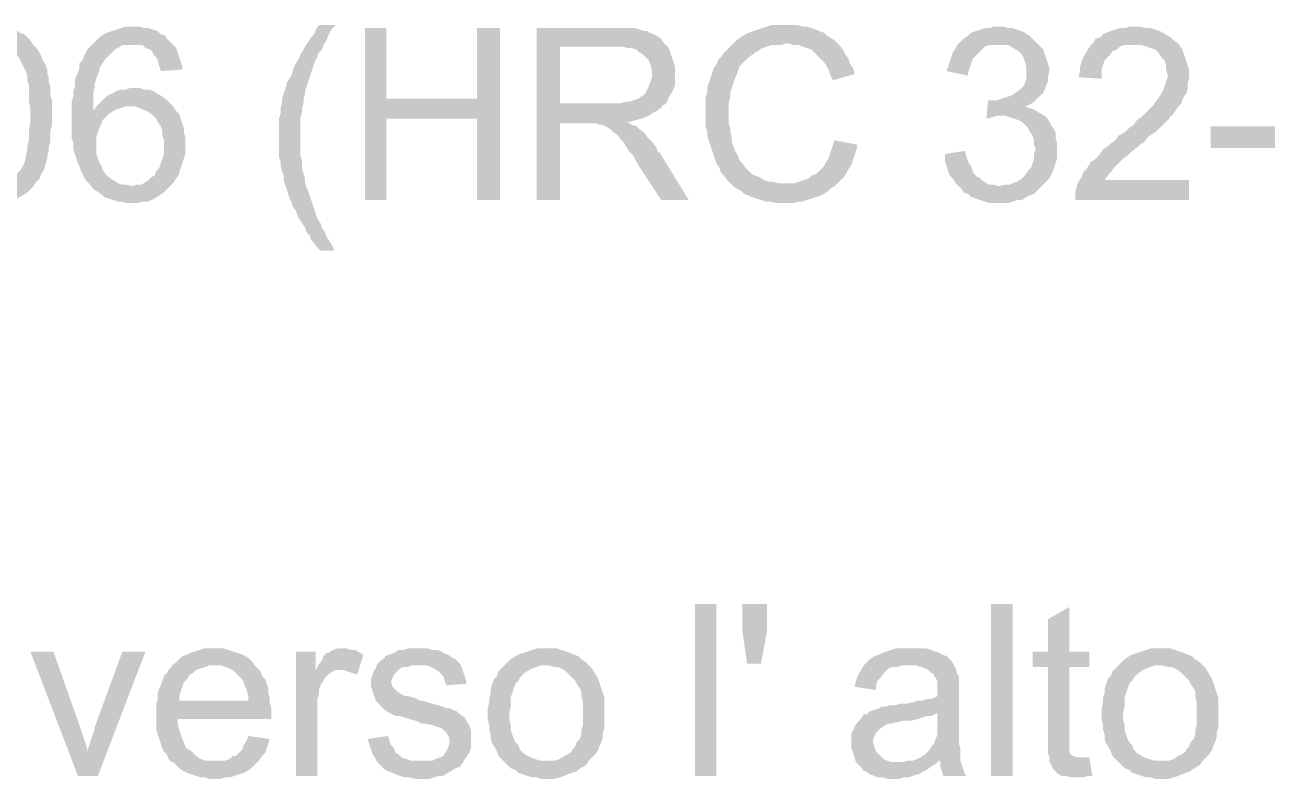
# Model space of a CAD drawing. Header units: millimetres. Extents: x -35.3 to 0.3, y 0.4 to 20.6.
# Drawn here: x -31.191 to -30.513, y 6.045 to 6.454 of the extents above; entities that cross this region are included whole.
import ezdxf

# ---------------------------------------------------------------- set-up
doc = ezdxf.new("R2010")
doc.units = ezdxf.units.MM
doc.layers.add('PDF _Riempimenti solidi', color=7, linetype='Continuous')

msp = doc.modelspace()

# ---------------------------------------------------------------- hatches: boundary and pattern name
at = {"layer": 'PDF _Riempimenti solidi', "transparency": 33554559}
for points in [[(-31.20767, 6.45351), (-31.21017, 6.45351), (-31.2135, 6.45267), (-31.216, 6.45267), (-31.2185, 6.45184), (-31.22017, 6.45017), (-31.22267, 6.44934), (-31.22433, 6.44767), (-31.22517, 6.44767), (-31.22683, 6.44601), (-31.2285, 6.44434), (-31.20767, 6.44351), (-31.20433, 6.44351), (-31.20183, 6.44267), (-31.20017, 6.44184), (-31.19767, 6.44017), (-31.196, 6.43851), (-31.19433, 6.43601), (-31.1935, 6.43434), (-31.19267, 6.43267), (-31.191, 6.42934), (-31.19017, 6.42684), (-31.19017, 6.42434), (-31.18933, 6.42184), (-31.18933, 6.41267), (-31.1885, 6.40934), (-31.1885, 6.40101), (-31.18933, 6.39767), (-31.18933, 6.39184), (-31.19017, 6.38851), (-31.19017, 6.38601), (-31.191, 6.38351), (-31.191, 6.38184), (-31.19183, 6.37934), (-31.19267, 6.37767), (-31.1935, 6.37601), (-31.19433, 6.37517), (-31.19517, 6.37434), (-31.19683, 6.37184), (-31.1985, 6.37017), (-31.201, 6.36851), (-31.20267, 6.36767), (-31.20517, 6.36767), (-31.20767, 6.36684), (-31.22767, 6.36601), (-31.226, 6.36434), (-31.22433, 6.36267), (-31.22183, 6.36184), (-31.22017, 6.36017), (-31.21767, 6.35934), (-31.21517, 6.35851), (-31.21267, 6.35851), (-31.21017, 6.35767), (-31.20433, 6.35767), (-31.20183, 6.35851), (-31.19933, 6.35851), (-31.19683, 6.35934), (-31.19433, 6.36101), (-31.19267, 6.36184), (-31.19017, 6.36351), (-31.1885, 6.36517), (-31.18683, 6.36684), (-31.18517, 6.36934), (-31.1835, 6.37101), (-31.18267, 6.37351), (-31.181, 6.37601), (-31.18017, 6.37934), (-31.17933, 6.38184), (-31.17933, 6.38351), (-31.1785, 6.38601), (-31.1785, 6.38851), (-31.17767, 6.39101), (-31.17767, 6.39684), (-31.17683, 6.39934), (-31.17683, 6.41351), (-31.17767, 6.41601), (-31.17767, 6.42101), (-31.1785, 6.42351), (-31.1785, 6.42601), (-31.17933, 6.42767), (-31.17933, 6.43017), (-31.18017, 6.43267), (-31.18183, 6.43517), (-31.18267, 6.43767), (-31.1835, 6.43934), (-31.18517, 6.44184), (-31.18683, 6.44351), (-31.1885, 6.44601), (-31.19017, 6.44767), (-31.19183, 6.44934), (-31.19433, 6.45017), (-31.19517, 6.45101), (-31.19683, 6.45184), (-31.19933, 6.45267), (-31.20183, 6.45267), (-31.20433, 6.45351)], [(-31.13267, 6.45351), (-31.13683, 6.45351), (-31.14183, 6.45184), (-31.14433, 6.45101), (-31.14683, 6.45017), (-31.1485, 6.44934), (-31.151, 6.44767), (-31.15433, 6.44434), (-31.1335, 6.44351), (-31.12767, 6.44351), (-31.126, 6.44184), (-31.1235, 6.44101), (-31.12183, 6.43934), (-31.12183, 6.43851), (-31.12017, 6.43684), (-31.11933, 6.43517), (-31.1185, 6.43184), (-31.11767, 6.42934), (-31.106, 6.43017), (-31.106, 6.43184), (-31.10933, 6.44184), (-31.11267, 6.44517), (-31.11433, 6.44684), (-31.11517, 6.44851), (-31.11767, 6.44934), (-31.11933, 6.45101), (-31.12183, 6.45184), (-31.12433, 6.45267), (-31.12683, 6.45267), (-31.12933, 6.45351)], [(-31.02267, 6.45434), (-31.03183, 6.45434), (-31.0335, 6.45184), (-31.03433, 6.44934), (-31.036, 6.44767), (-31.03933, 6.44267), (-31.04017, 6.44101), (-31.04183, 6.43851), (-31.04267, 6.43601), (-31.04433, 6.43351), (-31.04517, 6.43184), (-31.046, 6.42934), (-31.04683, 6.42684), (-31.0485, 6.42434), (-31.04933, 6.42267), (-31.04933, 6.42184), (-31.05183, 6.41434), (-31.05183, 6.41184), (-31.05267, 6.40934), (-31.05267, 6.40601), (-31.0535, 6.40351), (-31.0535, 6.38267), (-31.05267, 6.38017), (-31.05267, 6.37767), (-31.051, 6.37267), (-31.051, 6.37017), (-31.05017, 6.36767), (-31.04933, 6.36517), (-31.0485, 6.36267), (-31.04767, 6.36017), (-31.04683, 6.35851), (-31.046, 6.35601), (-31.04433, 6.35351), (-31.0435, 6.35101), (-31.04267, 6.34934), (-31.041, 6.34684), (-31.03933, 6.34434), (-31.0385, 6.34184), (-31.03683, 6.34017), (-31.036, 6.33767), (-31.03433, 6.33601), (-31.03267, 6.33351), (-31.031, 6.33184), (-31.02267, 6.33184), (-31.0235, 6.33184), (-31.02433, 6.33434), (-31.026, 6.33684), (-31.02767, 6.33934), (-31.0285, 6.34184), (-31.03017, 6.34434), (-31.031, 6.34684), (-31.03267, 6.34934), (-31.0335, 6.35184), (-31.03433, 6.35434), (-31.03517, 6.35684), (-31.036, 6.35934), (-31.03767, 6.36434), (-31.0385, 6.36601), (-31.03933, 6.36851), (-31.03933, 6.37101), (-31.04017, 6.37351), (-31.041, 6.37601), (-31.041, 6.38101), (-31.04183, 6.38351), (-31.04183, 6.40434), (-31.041, 6.40684), (-31.041, 6.40934), (-31.04017, 6.41184), (-31.04017, 6.41434), (-31.03933, 6.41684), (-31.03933, 6.41851), (-31.03683, 6.42601), (-31.036, 6.42851), (-31.03517, 6.43101), (-31.03433, 6.43351), (-31.0335, 6.43601), (-31.03267, 6.43601), (-31.03267, 6.43767), (-31.03183, 6.43934), (-31.03017, 6.44101), (-31.02933, 6.44351), (-31.02767, 6.44601), (-31.02683, 6.44851), (-31.02517, 6.45184)], [(-30.99517, 6.45267), (-31.00683, 6.45267), (-31.00683, 6.35934), (-30.99517, 6.35934), (-30.99517, 6.40351), (-30.946, 6.40351), (-30.99517, 6.41434)], [(-30.9335, 6.45267), (-30.946, 6.45267), (-30.946, 6.41434), (-30.99517, 6.41434), (-30.946, 6.40351), (-30.946, 6.35934), (-30.9335, 6.35934)], [(-30.87183, 6.45267), (-30.9135, 6.45267), (-30.9135, 6.35934), (-30.901, 6.35934), (-30.901, 6.40101), (-30.88683, 6.40101), (-30.86433, 6.40184), (-30.86267, 6.40184), (-30.86017, 6.40267), (-30.85683, 6.40351), (-30.85433, 6.40434), (-30.85267, 6.40517), (-30.85017, 6.40684), (-30.8485, 6.40767), (-30.846, 6.40934), (-30.84517, 6.41101), (-30.84433, 6.41101), (-30.901, 6.41184), (-30.901, 6.44267), (-30.871, 6.44267), (-30.84433, 6.44434), (-30.846, 6.44684), (-30.8485, 6.44851), (-30.85017, 6.44934), (-30.85267, 6.45017), (-30.8535, 6.45101), (-30.85517, 6.45101), (-30.85767, 6.45184), (-30.86017, 6.45267), (-30.8685, 6.45267)], [(-30.77767, 6.45434), (-30.786, 6.45434), (-30.7885, 6.45351), (-30.7935, 6.45184), (-30.796, 6.45101), (-30.7985, 6.45017), (-30.80017, 6.44934), (-30.80267, 6.44767), (-30.80517, 6.44601), (-30.80683, 6.44434), (-30.81017, 6.44101), (-30.81183, 6.43934), (-30.8135, 6.43684), (-30.81517, 6.43517), (-30.816, 6.43267), (-30.81683, 6.43184), (-30.81767, 6.43017), (-30.8185, 6.42767), (-30.81933, 6.42517), (-30.82017, 6.42267), (-30.821, 6.42017), (-30.821, 6.41767), (-30.82183, 6.41517), (-30.82183, 6.39934), (-30.821, 6.39684), (-30.821, 6.39434), (-30.82017, 6.39184), (-30.81933, 6.38934), (-30.8185, 6.38684), (-30.81767, 6.38434), (-30.816, 6.37934), (-30.81433, 6.37684), (-30.8135, 6.37434), (-30.81183, 6.37267), (-30.81017, 6.37017), (-30.80683, 6.36684), (-30.77933, 6.36851), (-30.78267, 6.36851), (-30.78517, 6.36934), (-30.78767, 6.36934), (-30.79017, 6.37017), (-30.79267, 6.37184), (-30.79517, 6.37267), (-30.79683, 6.37351), (-30.80017, 6.37684), (-30.80183, 6.37934), (-30.8035, 6.38101), (-30.80433, 6.38351), (-30.806, 6.38601), (-30.806, 6.38684), (-30.80683, 6.38851), (-30.80767, 6.39101), (-30.80767, 6.39351), (-30.8085, 6.39601), (-30.8085, 6.39851), (-30.80933, 6.40101), (-30.80933, 6.41184), (-30.8085, 6.41517), (-30.8085, 6.41767), (-30.80683, 6.42267), (-30.806, 6.42517), (-30.80517, 6.42684), (-30.80433, 6.42934), (-30.8035, 6.43184), (-30.80017, 6.43517), (-30.7985, 6.43684), (-30.796, 6.43851), (-30.79517, 6.43934), (-30.7935, 6.44017), (-30.791, 6.44184), (-30.7885, 6.44267), (-30.786, 6.44351), (-30.781, 6.44351), (-30.77767, 6.44434), (-30.75017, 6.44434), (-30.75183, 6.44601), (-30.75433, 6.44767), (-30.756, 6.44851), (-30.75767, 6.45017), (-30.76017, 6.45101), (-30.76183, 6.45184), (-30.76683, 6.45351), (-30.76933, 6.45351), (-30.77183, 6.45434), (-30.77517, 6.45434)], [(-30.66267, 6.45351), (-30.66517, 6.45351), (-30.66767, 6.45267), (-30.67017, 6.45267), (-30.67517, 6.45101), (-30.67767, 6.45017), (-30.67933, 6.44851), (-30.68183, 6.44684), (-30.6835, 6.44517), (-30.66267, 6.44351), (-30.65767, 6.44351), (-30.656, 6.44267), (-30.6535, 6.44101), (-30.65183, 6.44017), (-30.65017, 6.43851), (-30.64933, 6.43684), (-30.64767, 6.43184), (-30.64767, 6.42517), (-30.6485, 6.42267), (-30.64933, 6.42101), (-30.651, 6.41934), (-30.6535, 6.41767), (-30.65433, 6.41684), (-30.656, 6.41601), (-30.661, 6.41434), (-30.6635, 6.41351), (-30.666, 6.41351), (-30.6435, 6.41267), (-30.64017, 6.41601), (-30.6385, 6.41767), (-30.63767, 6.41934), (-30.63683, 6.42184), (-30.636, 6.42351), (-30.636, 6.42601), (-30.63517, 6.42934), (-30.63517, 6.43101), (-30.63683, 6.43601), (-30.63767, 6.43851), (-30.6385, 6.44101), (-30.63933, 6.44184), (-30.641, 6.44351), (-30.64433, 6.44684), (-30.646, 6.44851), (-30.6485, 6.45017), (-30.65017, 6.45101), (-30.65517, 6.45267), (-30.65767, 6.45267), (-30.66017, 6.45351)], [(-30.5885, 6.45351), (-30.591, 6.45351), (-30.59433, 6.45267), (-30.59683, 6.45267), (-30.59933, 6.45184), (-30.60183, 6.45101), (-30.60433, 6.45017), (-30.606, 6.44934), (-30.60767, 6.44767), (-30.61017, 6.44684), (-30.611, 6.44517), (-30.61267, 6.44351), (-30.61433, 6.44101), (-30.61517, 6.43934), (-30.61683, 6.43684), (-30.6185, 6.43184), (-30.6185, 6.42934), (-30.61933, 6.42601), (-30.60683, 6.42517), (-30.60683, 6.43017), (-30.60517, 6.43517), (-30.60183, 6.43851), (-30.601, 6.44017), (-30.5985, 6.44101), (-30.59683, 6.44267), (-30.59433, 6.44351), (-30.5885, 6.44351), (-30.56517, 6.44434), (-30.56767, 6.44601), (-30.56933, 6.44767), (-30.571, 6.44851), (-30.5735, 6.45017), (-30.57517, 6.45101), (-30.57767, 6.45184), (-30.58017, 6.45267), (-30.58267, 6.45267), (-30.586, 6.45351)], [(-31.15433, 6.44434), (-31.15767, 6.44101), (-31.1585, 6.43934), (-31.15933, 6.43767), (-31.16017, 6.43517), (-31.16183, 6.43351), (-31.16183, 6.43101), (-31.16267, 6.42851), (-31.1635, 6.42684), (-31.16433, 6.42434), (-31.16433, 6.42101), (-31.16517, 6.41851), (-31.16517, 6.41601), (-31.166, 6.41267), (-31.166, 6.39267), (-31.16517, 6.39017), (-31.16517, 6.38684), (-31.16433, 6.38434), (-31.16267, 6.37934), (-31.16183, 6.37767), (-31.161, 6.37517), (-31.16017, 6.37351), (-31.15933, 6.37184), (-31.1585, 6.37017), (-31.156, 6.36767), (-31.15433, 6.36517), (-31.15267, 6.36434), (-31.15017, 6.36267), (-31.1485, 6.36101), (-31.1435, 6.35934), (-31.141, 6.35851), (-31.1385, 6.35851), (-31.136, 6.35767), (-31.13017, 6.35767), (-31.12767, 6.35851), (-31.12517, 6.35851), (-31.12267, 6.35934), (-31.121, 6.36017), (-31.116, 6.36351), (-31.11433, 6.36517), (-31.11267, 6.36684), (-31.1335, 6.36684), (-31.136, 6.36767), (-31.1385, 6.36767), (-31.141, 6.36851), (-31.1435, 6.37017), (-31.146, 6.37184), (-31.14767, 6.37351), (-31.14933, 6.37601), (-31.15017, 6.37851), (-31.151, 6.37934), (-31.15183, 6.38184), (-31.15267, 6.38434), (-31.15267, 6.39351), (-31.15183, 6.39601), (-31.151, 6.39851), (-31.15017, 6.40017), (-31.14933, 6.40267), (-31.14767, 6.40434), (-31.146, 6.40601), (-31.1435, 6.40767), (-31.15433, 6.40767), (-31.15433, 6.41767), (-31.1535, 6.42101), (-31.1535, 6.42267), (-31.15267, 6.42517), (-31.15183, 6.42767), (-31.151, 6.42934), (-31.151, 6.43101), (-31.14767, 6.43601), (-31.14433, 6.43934), (-31.14267, 6.44101), (-31.141, 6.44184), (-31.1385, 6.44351), (-31.1335, 6.44351)], [(-30.84433, 6.44434), (-30.871, 6.44267), (-30.86683, 6.44267), (-30.86433, 6.44184), (-30.86183, 6.44184), (-30.85933, 6.44101), (-30.85767, 6.43934), (-30.856, 6.43851), (-30.85267, 6.43517), (-30.851, 6.43017), (-30.851, 6.42601), (-30.85267, 6.42101), (-30.8535, 6.41934), (-30.85433, 6.41767), (-30.856, 6.41601), (-30.8585, 6.41434), (-30.8635, 6.41267), (-30.86517, 6.41267), (-30.8685, 6.41184), (-30.901, 6.41184), (-30.84433, 6.41101), (-30.84267, 6.41267), (-30.84183, 6.41517), (-30.84017, 6.41767), (-30.83933, 6.41934), (-30.8385, 6.42184), (-30.8385, 6.43184), (-30.83933, 6.43434), (-30.84017, 6.43684), (-30.841, 6.43934), (-30.84183, 6.44184), (-30.84267, 6.44267)], [(-30.75017, 6.44434), (-30.77767, 6.44434), (-30.77683, 6.44434), (-30.77433, 6.44351), (-30.771, 6.44351), (-30.76933, 6.44267), (-30.76683, 6.44184), (-30.76433, 6.44101), (-30.76267, 6.43934), (-30.761, 6.43767), (-30.75767, 6.43434), (-30.756, 6.43184), (-30.75517, 6.43017), (-30.75433, 6.42767), (-30.75267, 6.42434), (-30.741, 6.42767), (-30.741, 6.42851), (-30.74183, 6.43101), (-30.7435, 6.43351), (-30.74433, 6.43601), (-30.746, 6.43851), (-30.74683, 6.44017), (-30.7485, 6.44267)], [(-30.6835, 6.44517), (-30.68517, 6.44351), (-30.686, 6.44184), (-30.68767, 6.43934), (-30.6885, 6.43684), (-30.691, 6.42934), (-30.67933, 6.42684), (-30.67933, 6.42851), (-30.6785, 6.43101), (-30.67683, 6.43601), (-30.67517, 6.43767), (-30.67183, 6.44101), (-30.67017, 6.44267), (-30.66767, 6.44351), (-30.66267, 6.44351)], [(-30.56517, 6.44434), (-30.5885, 6.44351), (-30.58517, 6.44351), (-30.58017, 6.44184), (-30.57767, 6.44101), (-30.576, 6.43934), (-30.57433, 6.43684), (-30.57267, 6.43517), (-30.57183, 6.43267), (-30.57183, 6.43017), (-30.571, 6.42767), (-30.571, 6.42601), (-30.5735, 6.41851), (-30.57517, 6.41601), (-30.57683, 6.41351), (-30.57767, 6.41267), (-30.5785, 6.41101), (-30.58183, 6.40767), (-30.5835, 6.40601), (-30.58517, 6.40434), (-30.58767, 6.40267), (-30.58933, 6.40017), (-30.59183, 6.39851), (-30.59433, 6.39601), (-30.59767, 6.39434), (-30.59933, 6.39184), (-30.60183, 6.39017), (-30.6035, 6.38851), (-30.606, 6.38684), (-30.60767, 6.38434), (-30.60933, 6.38267), (-30.611, 6.38101), (-30.61267, 6.38017), (-30.6135, 6.37851), (-30.61517, 6.37601), (-30.61683, 6.37434), (-30.61767, 6.37184), (-30.61933, 6.36934), (-30.62017, 6.36767), (-30.62017, 6.36684), (-30.621, 6.36434), (-30.621, 6.35934), (-30.55933, 6.35934), (-30.55933, 6.37017), (-30.60517, 6.37017), (-30.6035, 6.37267), (-30.60183, 6.37434), (-30.60017, 6.37684), (-30.5985, 6.37851), (-30.59517, 6.38184), (-30.59267, 6.38351), (-30.59017, 6.38601), (-30.58683, 6.38851), (-30.586, 6.38934), (-30.5835, 6.39101), (-30.58183, 6.39351), (-30.57933, 6.39517), (-30.57683, 6.39684), (-30.57517, 6.39851), (-30.5735, 6.40017), (-30.57017, 6.40351), (-30.56933, 6.40517), (-30.5685, 6.40517), (-30.56683, 6.40767), (-30.56517, 6.41017), (-30.5635, 6.41184), (-30.56267, 6.41434), (-30.56183, 6.41601), (-30.561, 6.41684), (-30.56017, 6.41934), (-30.56017, 6.42267), (-30.55933, 6.42517), (-30.55933, 6.43017), (-30.561, 6.43517), (-30.56183, 6.43767), (-30.56267, 6.44017), (-30.5635, 6.44184)], [(-31.13183, 6.42017), (-31.13433, 6.42017), (-31.13683, 6.41934), (-31.13933, 6.41934), (-31.14183, 6.41851), (-31.14433, 6.41684), (-31.14517, 6.41684), (-31.14767, 6.41517), (-31.151, 6.41184), (-31.15267, 6.41017), (-31.15433, 6.40767), (-31.1435, 6.40767), (-31.14183, 6.40851), (-31.13683, 6.41017), (-31.13433, 6.41017), (-31.11267, 6.41184), (-31.11517, 6.41434), (-31.11767, 6.41601), (-31.11933, 6.41684), (-31.12183, 6.41851), (-31.12433, 6.41934), (-31.12683, 6.41934), (-31.12933, 6.42017)], [(-31.11267, 6.41184), (-31.13433, 6.41017), (-31.13183, 6.41017), (-31.12933, 6.40934), (-31.12767, 6.40851), (-31.12517, 6.40767), (-31.12267, 6.40601), (-31.12017, 6.40351), (-31.11933, 6.40184), (-31.11767, 6.39934), (-31.11683, 6.39684), (-31.11683, 6.39434), (-31.116, 6.39184), (-31.116, 6.38434), (-31.11683, 6.38184), (-31.11767, 6.37934), (-31.1185, 6.37684), (-31.12017, 6.37517), (-31.121, 6.37267), (-31.12267, 6.37184), (-31.12433, 6.37017), (-31.12683, 6.36851), (-31.1285, 6.36767), (-31.131, 6.36767), (-31.1335, 6.36684), (-31.11267, 6.36684), (-31.111, 6.36851), (-31.10933, 6.37101), (-31.10767, 6.37351), (-31.10767, 6.37434), (-31.10517, 6.38184), (-31.10433, 6.38434), (-31.10433, 6.39351), (-31.10517, 6.39601), (-31.10517, 6.39851), (-31.10767, 6.40601), (-31.10933, 6.40767), (-31.111, 6.41017)], [(-30.6685, 6.41351), (-30.66933, 6.40351), (-30.666, 6.40434), (-30.6635, 6.40517), (-30.661, 6.40517), (-30.63933, 6.40601), (-30.641, 6.40684), (-30.6435, 6.40851), (-30.6485, 6.41017), (-30.646, 6.41101), (-30.6435, 6.41267), (-30.666, 6.41351)], [(-30.86433, 6.40184), (-30.88683, 6.40101), (-30.88183, 6.40101), (-30.87933, 6.40017), (-30.8785, 6.40017), (-30.876, 6.39934), (-30.8735, 6.39767), (-30.87183, 6.39601), (-30.86933, 6.39434), (-30.86767, 6.39184), (-30.866, 6.39017), (-30.86517, 6.38851), (-30.8635, 6.38601), (-30.86183, 6.38434), (-30.86017, 6.38184), (-30.8585, 6.37851), (-30.846, 6.35934), (-30.831, 6.35934), (-30.84683, 6.38517), (-30.84767, 6.38517), (-30.8485, 6.38767), (-30.85017, 6.39017), (-30.85183, 6.39184), (-30.8535, 6.39351), (-30.85517, 6.39601), (-30.85767, 6.39767), (-30.85933, 6.39934), (-30.86183, 6.40017)], [(-30.63933, 6.40601), (-30.661, 6.40517), (-30.65933, 6.40517), (-30.65683, 6.40434), (-30.65433, 6.40351), (-30.65183, 6.40267), (-30.65017, 6.40184), (-30.64683, 6.39851), (-30.646, 6.39684), (-30.64433, 6.39434), (-30.6435, 6.39184), (-30.6435, 6.38934), (-30.64267, 6.38684), (-30.6435, 6.38434), (-30.6435, 6.38184), (-30.64433, 6.37934), (-30.64517, 6.37684), (-30.64683, 6.37517), (-30.6485, 6.37267), (-30.65017, 6.37101), (-30.65267, 6.36934), (-30.65517, 6.36851), (-30.65683, 6.36767), (-30.65933, 6.36767), (-30.66267, 6.36684), (-30.68433, 6.36684), (-30.68267, 6.36517), (-30.68183, 6.36351), (-30.67933, 6.36267), (-30.67767, 6.36101), (-30.67517, 6.36017), (-30.67017, 6.35851), (-30.66767, 6.35767), (-30.65767, 6.35767), (-30.65517, 6.35851), (-30.65267, 6.35934), (-30.65017, 6.35934), (-30.64767, 6.36101), (-30.646, 6.36184), (-30.6435, 6.36267), (-30.64183, 6.36434), (-30.64017, 6.36601), (-30.63933, 6.36684), (-30.63767, 6.36851), (-30.636, 6.37017), (-30.63433, 6.37267), (-30.6335, 6.37434), (-30.63267, 6.37684), (-30.63183, 6.37934), (-30.631, 6.38184), (-30.631, 6.39017), (-30.63183, 6.39351), (-30.63183, 6.39601), (-30.63267, 6.39767), (-30.63433, 6.40017), (-30.63517, 6.40184), (-30.63683, 6.40434)], [(-30.51267, 6.38767), (-30.51267, 6.39934), (-30.54767, 6.39934), (-30.54767, 6.38767)], [(-30.75183, 6.39184), (-30.7535, 6.38684), (-30.75433, 6.38434), (-30.75517, 6.38184), (-30.75683, 6.37934), (-30.75767, 6.37767), (-30.76183, 6.37351), (-30.76433, 6.37267), (-30.766, 6.37101), (-30.7685, 6.37017), (-30.7735, 6.36851), (-30.77933, 6.36851), (-30.80683, 6.36684), (-30.80433, 6.36517), (-30.80267, 6.36434), (-30.801, 6.36267), (-30.7985, 6.36184), (-30.79683, 6.36101), (-30.79433, 6.36017), (-30.78933, 6.35851), (-30.78683, 6.35851), (-30.7835, 6.35767), (-30.77433, 6.35767), (-30.77183, 6.35851), (-30.76933, 6.35851), (-30.76683, 6.35934), (-30.76183, 6.36101), (-30.75933, 6.36184), (-30.75767, 6.36267), (-30.75517, 6.36434), (-30.7535, 6.36601), (-30.75183, 6.36684), (-30.7485, 6.37017), (-30.74683, 6.37184), (-30.74517, 6.37434), (-30.74433, 6.37601), (-30.74267, 6.37851), (-30.74183, 6.38101), (-30.741, 6.38351), (-30.74017, 6.38601), (-30.73933, 6.38934)], [(-30.681, 6.38601), (-30.69183, 6.38434), (-30.69183, 6.38017), (-30.68933, 6.37267), (-30.68767, 6.37101), (-30.686, 6.36851), (-30.68433, 6.36684), (-30.66267, 6.36684), (-30.66517, 6.36767), (-30.66767, 6.36767), (-30.66933, 6.36851), (-30.67183, 6.37017), (-30.6735, 6.37184), (-30.67433, 6.37184), (-30.676, 6.37351), (-30.67683, 6.37517), (-30.67767, 6.37767), (-30.67933, 6.38017), (-30.68017, 6.38267)], [(-30.816, 6.04684), (-30.816, 6.14017), (-30.82767, 6.14017), (-30.82767, 6.04684)], [(-30.79933, 6.10767), (-30.80183, 6.12517), (-30.80183, 6.14017), (-30.7885, 6.14017), (-30.7885, 6.12517), (-30.79183, 6.10767)], [(-30.65517, 6.04684), (-30.65517, 6.14017), (-30.66684, 6.14017), (-30.66684, 6.04684)], [(-30.62433, 6.13851), (-30.636, 6.13184), (-30.636, 6.11434), (-30.64433, 6.11434), (-30.64433, 6.10601), (-30.636, 6.10601), (-30.636, 6.05934), (-30.63517, 6.05684), (-30.6185, 6.05684), (-30.62017, 6.05684), (-30.62183, 6.05767), (-30.62267, 6.05767), (-30.62433, 6.05934), (-30.62433, 6.10601), (-30.6135, 6.10601), (-30.6135, 6.11434), (-30.62433, 6.11434)], [(-31.0885, 6.11601), (-31.09433, 6.11601), (-31.09683, 6.11517), (-31.09933, 6.11434), (-31.10183, 6.11351), (-31.1035, 6.11267), (-31.106, 6.11184), (-31.10933, 6.10851), (-31.11183, 6.10684), (-31.08517, 6.10684), (-31.08017, 6.10517), (-31.07767, 6.10351), (-31.07433, 6.10017), (-31.0735, 6.09934), (-31.07267, 6.09767), (-31.07183, 6.09517), (-31.071, 6.09351), (-31.07017, 6.09017), (-31.07017, 6.08767), (-31.10767, 6.08767), (-31.0585, 6.08684), (-31.0585, 6.08934), (-31.05933, 6.09184), (-31.05933, 6.09434), (-31.06017, 6.09684), (-31.061, 6.09934), (-31.06267, 6.10101), (-31.0635, 6.10351), (-31.06683, 6.10684), (-31.06767, 6.10851), (-31.06933, 6.11017), (-31.07183, 6.11184), (-31.0735, 6.11267), (-31.0785, 6.11434), (-31.081, 6.11517), (-31.0835, 6.11601), (-31.086, 6.11601)], [(-31.01933, 6.11601), (-31.02183, 6.11601), (-31.02433, 6.11517), (-31.02683, 6.11351), (-31.02767, 6.11351), (-31.02933, 6.11184), (-31.03017, 6.10934), (-31.03183, 6.10767), (-31.0335, 6.10434), (-31.0185, 6.10434), (-31.016, 6.10351), (-31.011, 6.10184), (-31.00767, 6.11267), (-31.00933, 6.11351), (-31.01183, 6.11517), (-31.01433, 6.11517), (-31.01683, 6.11601)], [(-30.9785, 6.11601), (-30.9835, 6.11601), (-30.986, 6.11517), (-30.9885, 6.11517), (-30.991, 6.11351), (-30.996, 6.11184), (-30.996, 6.11101), (-30.9985, 6.10934), (-31.00017, 6.10767), (-30.97767, 6.10684), (-30.9735, 6.10684), (-30.971, 6.10601), (-30.96933, 6.10517), (-30.96683, 6.10351), (-30.966, 6.10267), (-30.96433, 6.10101), (-30.9635, 6.09851), (-30.96267, 6.09601), (-30.95183, 6.09684), (-30.95183, 6.09851), (-30.95267, 6.10101), (-30.95433, 6.10601), (-30.95517, 6.10767), (-30.956, 6.10851), (-30.95767, 6.11017), (-30.95933, 6.11101), (-30.96183, 6.11267), (-30.96433, 6.11351), (-30.96517, 6.11434), (-30.96767, 6.11517), (-30.97017, 6.11517), (-30.97267, 6.11601), (-30.97517, 6.11601)], [(-30.9085, 6.11601), (-30.9135, 6.11601), (-30.916, 6.11517), (-30.9185, 6.11434), (-30.921, 6.11351), (-30.9235, 6.11267), (-30.92517, 6.11184), (-30.92767, 6.11017), (-30.92933, 6.10851), (-30.931, 6.10684), (-30.90767, 6.10684), (-30.90433, 6.10601), (-30.90267, 6.10601), (-30.90017, 6.10517), (-30.89767, 6.10351), (-30.89433, 6.10017), (-30.89267, 6.09851), (-30.89183, 6.09684), (-30.89017, 6.09434), (-30.88933, 6.09267), (-30.88933, 6.09017), (-30.8885, 6.08684), (-30.8885, 6.07434), (-30.88933, 6.07184), (-30.88933, 6.06934), (-30.89017, 6.06684), (-30.89183, 6.06517), (-30.89267, 6.06267), (-30.89433, 6.06101), (-30.89433, 6.06017), (-30.89683, 6.05851), (-30.8985, 6.05767), (-30.901, 6.05601), (-30.9035, 6.05517), (-30.9085, 6.05517), (-30.931, 6.05434), (-30.92933, 6.05267), (-30.92767, 6.05101), (-30.92517, 6.05017), (-30.9235, 6.04851), (-30.921, 6.04767), (-30.9185, 6.04684), (-30.916, 6.04601), (-30.9135, 6.04601), (-30.911, 6.04517), (-30.90433, 6.04517), (-30.901, 6.04601), (-30.8985, 6.04684), (-30.89683, 6.04767), (-30.89433, 6.04851), (-30.89183, 6.04934), (-30.891, 6.05017), (-30.8885, 6.05184), (-30.88683, 6.05267), (-30.88517, 6.05517), (-30.8835, 6.05684), (-30.88183, 6.05851), (-30.88017, 6.06101), (-30.87933, 6.06351), (-30.8785, 6.06517), (-30.87767, 6.06767), (-30.87767, 6.07017), (-30.87683, 6.07267), (-30.87683, 6.08934), (-30.8785, 6.09434), (-30.87933, 6.09684), (-30.88017, 6.09934), (-30.881, 6.10101), (-30.88267, 6.10351), (-30.8835, 6.10517), (-30.88683, 6.10851), (-30.88933, 6.11017), (-30.891, 6.11184), (-30.8935, 6.11267), (-30.89517, 6.11351), (-30.89767, 6.11434), (-30.90017, 6.11517), (-30.90267, 6.11601), (-30.90517, 6.11601)], [(-30.71017, 6.11601), (-30.7185, 6.11601), (-30.721, 6.11517), (-30.7235, 6.11434), (-30.726, 6.11351), (-30.72767, 6.11267), (-30.73017, 6.11184), (-30.73267, 6.11017), (-30.73433, 6.10851), (-30.736, 6.10684), (-30.70767, 6.10684), (-30.70517, 6.10601), (-30.70267, 6.10517), (-30.701, 6.10434), (-30.69933, 6.10267), (-30.6985, 6.10267), (-30.69767, 6.10101), (-30.696, 6.09851), (-30.696, 6.09017), (-30.69933, 6.08851), (-30.70183, 6.08851), (-30.70433, 6.08767), (-30.70683, 6.08767), (-30.70933, 6.08684), (-30.71267, 6.08601), (-30.716, 6.08601), (-30.71933, 6.08517), (-30.72183, 6.08517), (-30.72433, 6.08434), (-30.72683, 6.08434), (-30.72767, 6.08351), (-30.73017, 6.08267), (-30.73267, 6.08184), (-30.696, 6.08101), (-30.696, 6.06934), (-30.69683, 6.06684), (-30.69767, 6.06517), (-30.69767, 6.06434), (-30.69933, 6.06267), (-30.701, 6.06017), (-30.70267, 6.05851), (-30.70517, 6.05684), (-30.70683, 6.05601), (-30.70933, 6.05517), (-30.69517, 6.05517), (-30.69433, 6.05434), (-30.69433, 6.05184), (-30.6935, 6.04934), (-30.69267, 6.04684), (-30.68017, 6.04684), (-30.681, 6.04767), (-30.68183, 6.05017), (-30.68267, 6.05267), (-30.6835, 6.05517), (-30.6835, 6.06184), (-30.68433, 6.06434), (-30.68433, 6.10101), (-30.68517, 6.10184), (-30.686, 6.10517), (-30.68683, 6.10684), (-30.6885, 6.10934), (-30.691, 6.11184), (-30.6935, 6.11267), (-30.696, 6.11434), (-30.69767, 6.11434), (-30.69933, 6.11517), (-30.70183, 6.11601), (-30.70767, 6.11601)], [(-30.57517, 6.11601), (-30.58017, 6.11601), (-30.58267, 6.11517), (-30.58517, 6.11434), (-30.58767, 6.11351), (-30.59017, 6.11267), (-30.59183, 6.11184), (-30.59433, 6.11017), (-30.596, 6.10851), (-30.59767, 6.10684), (-30.57433, 6.10684), (-30.571, 6.10601), (-30.56933, 6.10601), (-30.56683, 6.10517), (-30.56433, 6.10351), (-30.561, 6.10017), (-30.55933, 6.09851), (-30.5585, 6.09684), (-30.55683, 6.09434), (-30.556, 6.09267), (-30.556, 6.09017), (-30.55517, 6.08684), (-30.55517, 6.07434), (-30.556, 6.07184), (-30.556, 6.06934), (-30.55683, 6.06684), (-30.5585, 6.06517), (-30.55933, 6.06267), (-30.561, 6.06101), (-30.561, 6.06017), (-30.5635, 6.05851), (-30.56517, 6.05767), (-30.56767, 6.05601), (-30.57017, 6.05517), (-30.57517, 6.05517), (-30.59767, 6.05434), (-30.596, 6.05267), (-30.59433, 6.05101), (-30.59183, 6.05017), (-30.59017, 6.04851), (-30.58767, 6.04767), (-30.58517, 6.04684), (-30.58267, 6.04601), (-30.58017, 6.04601), (-30.57767, 6.04517), (-30.571, 6.04517), (-30.56767, 6.04601), (-30.56517, 6.04684), (-30.5635, 6.04767), (-30.561, 6.04851), (-30.5585, 6.04934), (-30.55767, 6.05017), (-30.55517, 6.05184), (-30.5535, 6.05267), (-30.55183, 6.05517), (-30.55017, 6.05684), (-30.5485, 6.05851), (-30.54683, 6.06101), (-30.546, 6.06351), (-30.54517, 6.06517), (-30.54433, 6.06767), (-30.54433, 6.07017), (-30.5435, 6.07267), (-30.5435, 6.08934), (-30.54517, 6.09434), (-30.546, 6.09684), (-30.54683, 6.09934), (-30.54767, 6.10101), (-30.54933, 6.10351), (-30.55017, 6.10517), (-30.5535, 6.10851), (-30.556, 6.11017), (-30.55767, 6.11184), (-30.56017, 6.11267), (-30.56183, 6.11351), (-30.56433, 6.11434), (-30.56683, 6.11517), (-30.56933, 6.11601), (-30.57183, 6.11601)], [(-31.176, 6.11434), (-31.1885, 6.11434), (-31.16267, 6.04684), (-31.15767, 6.06017), (-31.15767, 6.06184), (-31.1585, 6.06434), (-31.15933, 6.06684), (-31.16017, 6.06934), (-31.161, 6.07184), (-31.16183, 6.07434)], [(-31.126, 6.11434), (-31.1385, 6.11434), (-31.1535, 6.07351), (-31.1535, 6.07267), (-31.15767, 6.06017), (-31.16267, 6.04684), (-31.15183, 6.04684)], [(-31.0335, 6.11434), (-31.04433, 6.11434), (-31.04433, 6.04684), (-31.03267, 6.04684), (-31.03267, 6.08851), (-31.03183, 6.09101), (-31.03183, 6.09351), (-31.031, 6.09601), (-31.02933, 6.09851), (-31.0285, 6.10017), (-31.02683, 6.10184), (-31.02433, 6.10351), (-31.02267, 6.10434), (-31.01933, 6.10434), (-31.0335, 6.10434)], [(-31.11183, 6.10684), (-31.11183, 6.10601), (-31.1135, 6.10434), (-31.11433, 6.10267), (-31.116, 6.10101), (-31.11683, 6.09851), (-31.11767, 6.09601), (-31.1185, 6.09434), (-31.11933, 6.09184), (-31.11933, 6.08851), (-31.12017, 6.08601), (-31.12017, 6.07184), (-31.11933, 6.06934), (-31.1185, 6.06684), (-31.11767, 6.06434), (-31.11683, 6.06184), (-31.116, 6.06017), (-31.11433, 6.05851), (-31.1135, 6.05601), (-31.11183, 6.05434), (-31.08767, 6.05517), (-31.0935, 6.05517), (-31.096, 6.05601), (-31.0985, 6.05767), (-31.10183, 6.06101), (-31.10267, 6.06101), (-31.10433, 6.06267), (-31.10517, 6.06517), (-31.106, 6.06684), (-31.10767, 6.07184), (-31.1085, 6.07517), (-31.1085, 6.07767), (-31.05767, 6.07767), (-31.05767, 6.08351), (-31.0585, 6.08684), (-31.10767, 6.08767), (-31.10767, 6.09017), (-31.10683, 6.09267), (-31.106, 6.09517), (-31.10517, 6.09767), (-31.1035, 6.09934), (-31.10183, 6.10184), (-31.10017, 6.10267), (-31.0985, 6.10434), (-31.096, 6.10517), (-31.091, 6.10684), (-31.0885, 6.10684)], [(-31.00017, 6.10767), (-31.001, 6.10517), (-31.00183, 6.10434), (-31.0035, 6.09934), (-31.0035, 6.09517), (-31.00267, 6.09267), (-31.001, 6.08767), (-30.99767, 6.08434), (-30.996, 6.08267), (-30.9935, 6.08101), (-30.99183, 6.08017), (-30.99017, 6.07934), (-30.98767, 6.07934), (-30.98267, 6.07767), (-30.97933, 6.07684), (-30.976, 6.07517), (-30.9735, 6.07517), (-30.97017, 6.07434), (-30.96767, 6.07351), (-30.96517, 6.07267), (-30.96433, 6.07184), (-30.96267, 6.07017), (-30.961, 6.06767), (-30.961, 6.06434), (-30.96183, 6.06184), (-30.96267, 6.06017), (-30.96433, 6.05767), (-30.966, 6.05684), (-30.9685, 6.05601), (-30.97017, 6.05517), (-30.976, 6.05517), (-31.00017, 6.05434), (-30.9985, 6.05267), (-30.996, 6.05017), (-30.99433, 6.04934), (-30.99183, 6.04851), (-30.99017, 6.04767), (-30.98767, 6.04684), (-30.98517, 6.04601), (-30.98267, 6.04601), (-30.97933, 6.04517), (-30.97183, 6.04517), (-30.96933, 6.04601), (-30.96683, 6.04684), (-30.96433, 6.04684), (-30.96183, 6.04851), (-30.96017, 6.04934), (-30.95767, 6.05101), (-30.95517, 6.05184), (-30.9535, 6.05434), (-30.95267, 6.05601), (-30.95183, 6.05684), (-30.95017, 6.05934), (-30.94933, 6.06184), (-30.94933, 6.07184), (-30.95017, 6.07434), (-30.95183, 6.07684), (-30.95267, 6.07851), (-30.95517, 6.08017), (-30.95683, 6.08184), (-30.95933, 6.08267), (-30.96017, 6.08351), (-30.96267, 6.08351), (-30.96433, 6.08434), (-30.96683, 6.08517), (-30.97017, 6.08601), (-30.97267, 6.08684), (-30.976, 6.08767), (-30.97683, 6.08767), (-30.98017, 6.08934), (-30.9835, 6.09017), (-30.98517, 6.09017), (-30.98683, 6.09101), (-30.98933, 6.09267), (-30.991, 6.09434), (-30.99183, 6.09517), (-30.99267, 6.09767), (-30.99183, 6.10017), (-30.991, 6.10184), (-30.98767, 6.10517), (-30.986, 6.10601), (-30.9835, 6.10601), (-30.981, 6.10684), (-30.97767, 6.10684)], [(-30.931, 6.10684), (-30.93267, 6.10517), (-30.93433, 6.10351), (-30.93517, 6.10101), (-30.93683, 6.09934), (-30.93767, 6.09684), (-30.9385, 6.09434), (-30.9385, 6.09184), (-30.93933, 6.08934), (-30.93933, 6.08684), (-30.94017, 6.08351), (-30.94017, 6.07767), (-30.93933, 6.07434), (-30.93933, 6.07184), (-30.9385, 6.06934), (-30.9385, 6.06684), (-30.93767, 6.06434), (-30.936, 6.06184), (-30.93517, 6.06017), (-30.93433, 6.05767), (-30.93267, 6.05601), (-30.931, 6.05434), (-30.9085, 6.05517), (-30.91183, 6.05517), (-30.91433, 6.05601), (-30.91683, 6.05684), (-30.9185, 6.05767), (-30.921, 6.05934), (-30.92267, 6.06101), (-30.9235, 6.06351), (-30.92517, 6.06517), (-30.926, 6.06684), (-30.92767, 6.07184), (-30.92767, 6.07434), (-30.9285, 6.07767), (-30.9285, 6.08101), (-30.92767, 6.08434), (-30.92767, 6.08934), (-30.926, 6.09434), (-30.92517, 6.09684), (-30.9235, 6.09851), (-30.92267, 6.10017), (-30.92183, 6.10101), (-30.92017, 6.10267), (-30.91767, 6.10434), (-30.916, 6.10517), (-30.9135, 6.10601), (-30.911, 6.10684), (-30.9085, 6.10684)], [(-30.736, 6.10684), (-30.73683, 6.10517), (-30.7385, 6.10267), (-30.73933, 6.10101), (-30.74017, 6.09851), (-30.741, 6.09517), (-30.72933, 6.09351), (-30.72933, 6.09601), (-30.7285, 6.09851), (-30.72683, 6.10017), (-30.72517, 6.10267), (-30.72433, 6.10351), (-30.72267, 6.10517), (-30.72017, 6.10601), (-30.71767, 6.10601), (-30.71517, 6.10684), (-30.71183, 6.10684)], [(-30.59767, 6.10684), (-30.59933, 6.10517), (-30.601, 6.10351), (-30.60183, 6.10101), (-30.6035, 6.09934), (-30.60433, 6.09684), (-30.60517, 6.09434), (-30.60517, 6.09184), (-30.606, 6.08934), (-30.606, 6.08684), (-30.60683, 6.08351), (-30.60683, 6.07767), (-30.606, 6.07434), (-30.606, 6.07184), (-30.60517, 6.06934), (-30.60517, 6.06684), (-30.60433, 6.06434), (-30.60267, 6.06184), (-30.60183, 6.06017), (-30.601, 6.05767), (-30.59933, 6.05601), (-30.59767, 6.05434), (-30.57517, 6.05517), (-30.5785, 6.05517), (-30.581, 6.05601), (-30.5835, 6.05684), (-30.58517, 6.05767), (-30.58767, 6.05934), (-30.58933, 6.06101), (-30.59017, 6.06351), (-30.59183, 6.06517), (-30.59267, 6.06684), (-30.59433, 6.07184), (-30.59433, 6.07434), (-30.59517, 6.07767), (-30.59517, 6.08101), (-30.59433, 6.08434), (-30.59433, 6.08934), (-30.59267, 6.09434), (-30.59183, 6.09684), (-30.59017, 6.09851), (-30.58933, 6.10017), (-30.5885, 6.10101), (-30.58683, 6.10267), (-30.58433, 6.10434), (-30.58267, 6.10517), (-30.58017, 6.10601), (-30.57767, 6.10684), (-30.57517, 6.10684)], [(-30.73267, 6.08184), (-30.73433, 6.08017), (-30.736, 6.08017), (-30.73767, 6.07767), (-30.73933, 6.07601), (-30.741, 6.07351), (-30.741, 6.07267), (-30.74267, 6.07017), (-30.74267, 6.06184), (-30.74183, 6.05934), (-30.741, 6.05684), (-30.74017, 6.05434), (-30.7385, 6.05267), (-30.73683, 6.05101), (-30.73683, 6.05017), (-30.73517, 6.04934), (-30.73267, 6.04767), (-30.73017, 6.04684), (-30.7285, 6.04601), (-30.72517, 6.04601), (-30.72267, 6.04517), (-30.71683, 6.04517), (-30.71433, 6.04601), (-30.71183, 6.04601), (-30.70933, 6.04684), (-30.70683, 6.04767), (-30.706, 6.04767), (-30.7035, 6.04934), (-30.70183, 6.05017), (-30.69933, 6.05184), (-30.69683, 6.05351), (-30.71683, 6.05434), (-30.721, 6.05434), (-30.7235, 6.05517), (-30.72517, 6.05601), (-30.72767, 6.05851), (-30.72933, 6.06017), (-30.73017, 6.06267), (-30.731, 6.06517), (-30.731, 6.06601), (-30.73017, 6.06851), (-30.72933, 6.07017), (-30.7285, 6.07101), (-30.72683, 6.07267), (-30.72433, 6.07434), (-30.72267, 6.07517), (-30.721, 6.07517), (-30.71433, 6.07684), (-30.71017, 6.07684), (-30.70683, 6.07767), (-30.70433, 6.07851), (-30.70183, 6.07934), (-30.69933, 6.07934), (-30.696, 6.08101)], [(-31.07017, 6.06851), (-31.071, 6.06601), (-31.07267, 6.06351), (-31.0735, 6.06101), (-31.07517, 6.05934), (-31.07683, 6.05767), (-31.0785, 6.05767), (-31.08017, 6.05601), (-31.08267, 6.05517), (-31.08767, 6.05517), (-31.11183, 6.05434), (-31.111, 6.05434), (-31.10933, 6.05267), (-31.10767, 6.05101), (-31.10517, 6.04934), (-31.1035, 6.04851), (-31.101, 6.04767), (-31.0985, 6.04684), (-31.096, 6.04601), (-31.0935, 6.04601), (-31.091, 6.04517), (-31.08517, 6.04517), (-31.08267, 6.04601), (-31.08017, 6.04601), (-31.07767, 6.04684), (-31.07517, 6.04767), (-31.07267, 6.04851), (-31.071, 6.04934), (-31.0685, 6.05101), (-31.06767, 6.05184), (-31.066, 6.05351), (-31.06433, 6.05517), (-31.06267, 6.05767), (-31.061, 6.05934), (-31.0585, 6.06684)], [(-30.99433, 6.06851), (-31.00517, 6.06684), (-31.00517, 6.06601), (-31.00267, 6.05851), (-31.001, 6.05601), (-31.00017, 6.05434), (-30.976, 6.05517), (-30.98183, 6.05517), (-30.98433, 6.05601), (-30.98683, 6.05684), (-30.9885, 6.05851), (-30.99017, 6.05934), (-30.991, 6.06184), (-30.99267, 6.06351), (-30.9935, 6.06601)], [(-30.70933, 6.05517), (-30.71183, 6.05517), (-30.71433, 6.05434), (-30.71683, 6.05434), (-30.69683, 6.05351), (-30.69517, 6.05517)], [(-30.6135, 6.05684), (-30.63517, 6.05684), (-30.63517, 6.05434), (-30.63433, 6.05351), (-30.6335, 6.05101), (-30.63017, 6.04767), (-30.6285, 6.04684), (-30.626, 6.04684), (-30.6235, 6.04601), (-30.61683, 6.04601), (-30.61433, 6.04684), (-30.61183, 6.04684)]]:
    msp.add_hatch(color=256, dxfattribs=at).paths.add_polyline_path(points)

doc.saveas('drawing.dxf')
